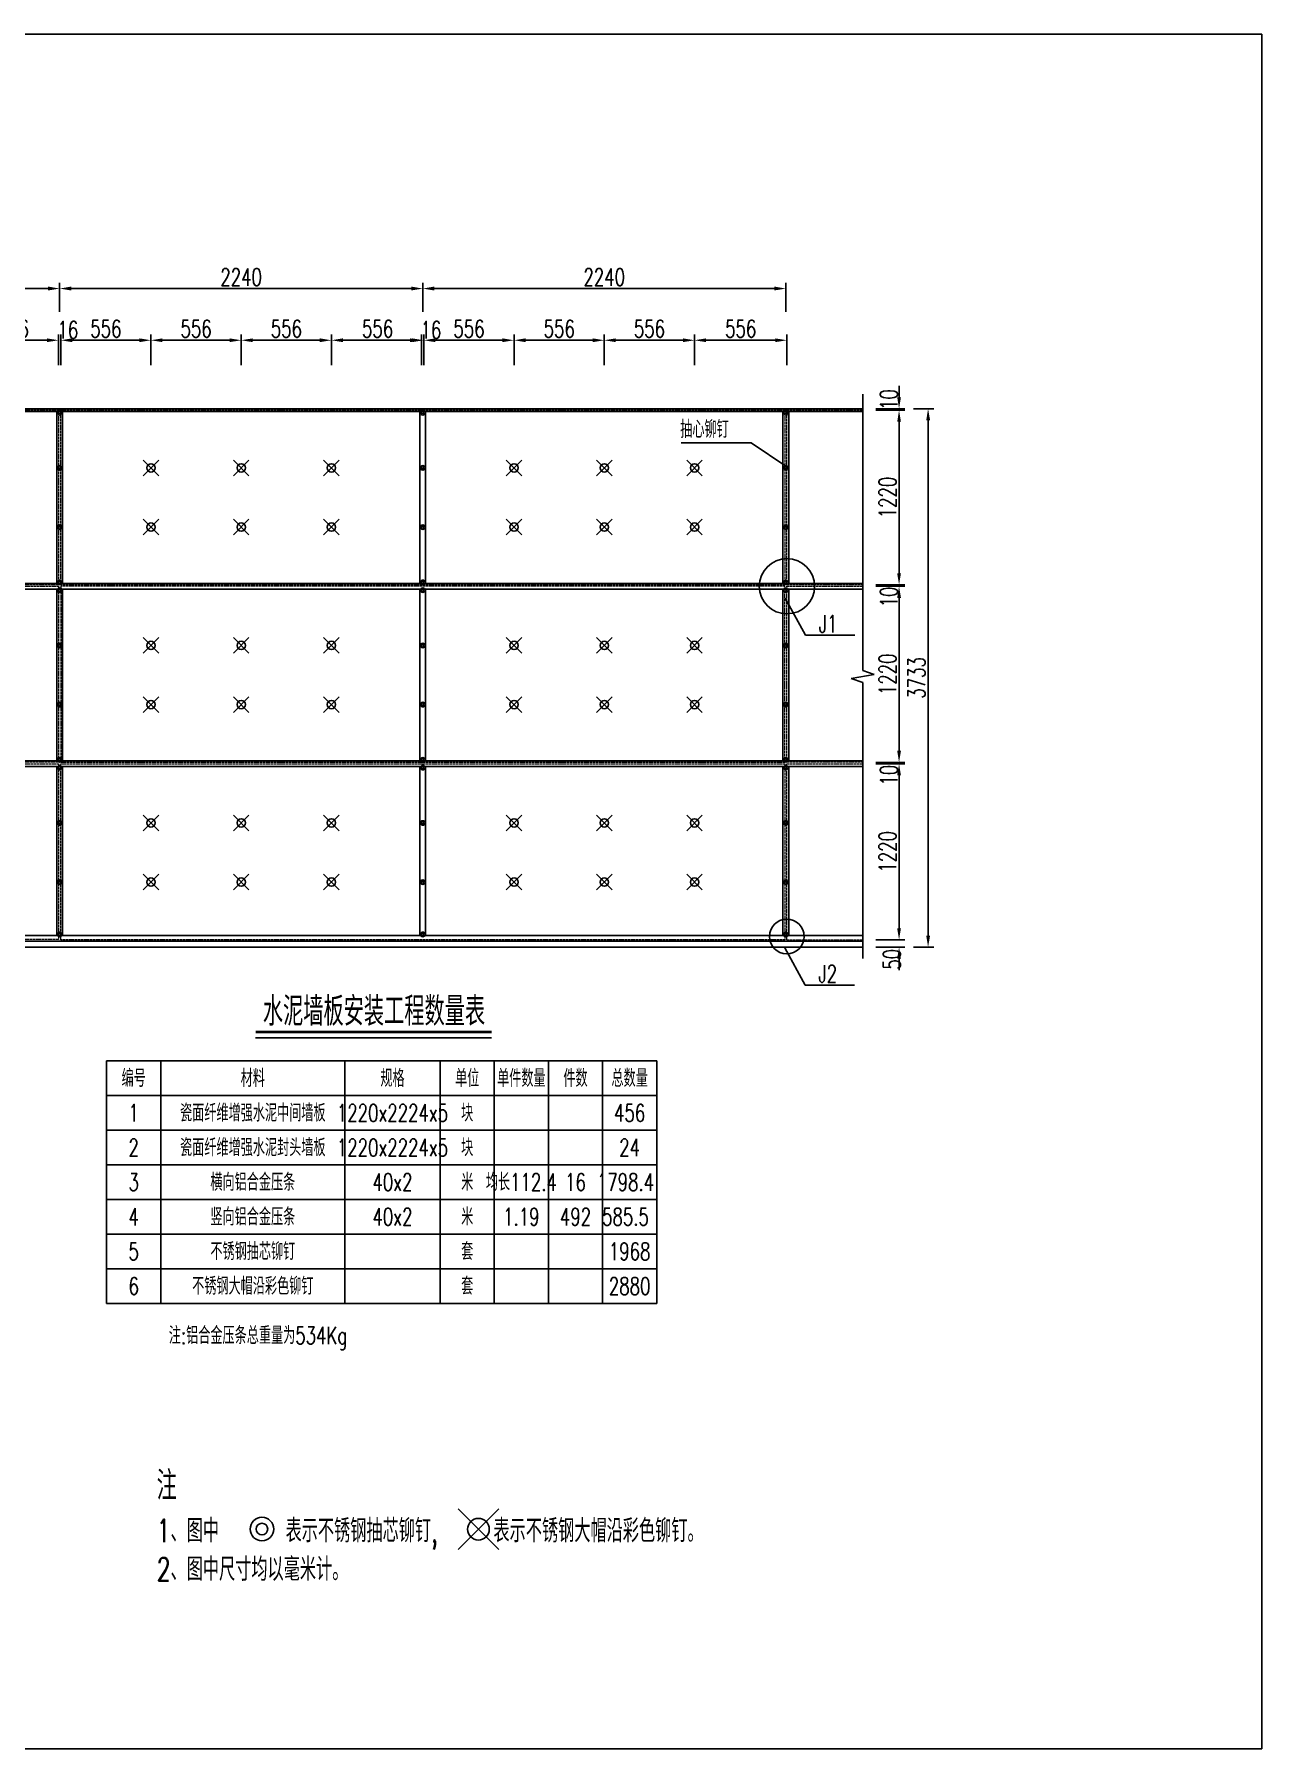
# Model space of a CAD drawing. Header units: millimetres. Extents: x -48690 to 48320, y -25312 to 3911.
# Drawn here: x -21123 to -12621, y -25312 to -13432 of the extents above; entities that cross this region are included whole.
import ezdxf
from ezdxf.enums import TextEntityAlignment as Align

# ---------------------------------------------------------------- set-up
doc = ezdxf.new("R2010")
doc.units = ezdxf.units.MM
doc.header["$LTSCALE"] = 0.25
doc.header["$MEASUREMENT"] = 0
doc.linetypes.add('ACAD_ISO02W100', pattern=[15, 12, -3])
doc.linetypes.add('CENTER', pattern=[50.8, 31.75, -6.35, 6.35, -6.35])
for name, color, linetype in [('图框', 7, 'Continuous'), ('文字', 7, 'Continuous'), ('标注', 7, 'Continuous')]:
    doc.layers.add(name, color=color, linetype=linetype)
doc.layers.add('辅助线', color=31, linetype='CENTER', lineweight=13)
doc.styles.get("Standard").update_dxf_attribs({"font": 'simplex1.shx', "width": 0.7, "bigfont": 'hztxt.shx'})
doc.dimstyles.new('40', dxfattribs={"dimscale": 40, "dimtxt": 3, "dimasz": 2, "dimexe": 1, "dimexo": 1, "dimgap": 0.5, "dimtad": 1, "dimdec": 1, "dimdsep": 46, "dimtxsty": 'Standard', "dimcen": 0.5, "dimadec": 0, "dimazin": 0, "dimtfac": 1, "dimtdec": 1, "dimtofl": 0, "dimtmove": 2, "dimatfit": 3, "dimfxl": 0, "dimtolj": 1, "dimtzin": 0, "dimarcsym": 0})

# ---------------------------------------------------------------- blocks, each defined once
blk = doc.blocks.new('*D68')
at = {"color": 0, "lineweight": -2}
for p, q in [((-23462, -15355), (-23462, -15154)), ((-23382, -15194), (-21027, -15194)), ((-20947, -15355), (-20947, -15154))]:
    blk.add_line(p, q, dxfattribs=at)
at = {"color": 0}
for points in [[(-23382, -15180), (-23382, -15207), (-23462, -15194)], [(-21027, -15180), (-21027, -15207), (-20947, -15194)]]:
    blk.add_solid(points, dxfattribs=at)
at = {"layer": 'Defpoints', "color": 0}
for p in [(-20947, -15194), (-23462, -15395), (-20947, -15395)]:
    blk.add_point(p, dxfattribs=at)
at = {"color": 0, "insert": (-22205, -15114), "char_height": 120, "attachment_point": 5}
blk.add_mtext('\\A1;2240', dxfattribs=at)
blk = doc.blocks.new('*D90')
at = {"color": 0, "lineweight": -2}
for p, q in [((-21580, -15725), (-21580, -15512)), ((-21500, -15552), (-21035, -15552)), ((-20955, -15725), (-20955, -15512))]:
    blk.add_line(p, q, dxfattribs=at)
at = {"color": 0}
for points in [[(-21500, -15539), (-21500, -15565), (-21580, -15552)], [(-21035, -15539), (-21035, -15565), (-20955, -15552)]]:
    blk.add_solid(points, dxfattribs=at)
at = {"layer": 'Defpoints', "color": 0}
for p in [(-20955, -15552), (-21580, -15765), (-20955, -15765)]:
    blk.add_point(p, dxfattribs=at)
at = {"color": 0, "insert": (-21267, -15472), "char_height": 120, "attachment_point": 5}
blk.add_mtext('\\A1;556', dxfattribs=at)
blk = doc.blocks.new('*D91')
at = {"color": 0, "lineweight": -2}
for p, q in [((-21035, -15552), (-21115, -15552)), ((-20955, -15725), (-20955, -15512)), ((-20940, -15725), (-20940, -15512)), ((-20860, -15552), (-20780, -15552))]:
    blk.add_line(p, q, dxfattribs=at)
at = {"color": 0}
for points in [[(-21035, -15539), (-21035, -15565), (-20955, -15552)], [(-20860, -15539), (-20860, -15565), (-20940, -15552)]]:
    blk.add_solid(points, dxfattribs=at)
at = {"layer": 'Defpoints', "color": 0}
for p in [(-20940, -15552), (-20955, -15765), (-20940, -15765)]:
    blk.add_point(p, dxfattribs=at)
at = {"color": 0, "insert": (-20890, -15480), "char_height": 120, "attachment_point": 5}
blk.add_mtext('\\A1;16', dxfattribs=at)
blk = doc.blocks.new('*D92')
at = {"color": 0, "lineweight": -2}
for p, q in [((-20940, -15725), (-20940, -15512)), ((-20860, -15552), (-20395, -15552)), ((-20315, -15725), (-20315, -15512))]:
    blk.add_line(p, q, dxfattribs=at)
at = {"color": 0}
for points in [[(-20860, -15539), (-20860, -15565), (-20940, -15552)], [(-20395, -15539), (-20395, -15565), (-20315, -15552)]]:
    blk.add_solid(points, dxfattribs=at)
at = {"layer": 'Defpoints', "color": 0}
for p in [(-20315, -15552), (-20940, -15765), (-20315, -15765)]:
    blk.add_point(p, dxfattribs=at)
at = {"color": 0, "insert": (-20627, -15472), "char_height": 120, "attachment_point": 5}
blk.add_mtext('\\A1;556', dxfattribs=at)
blk = doc.blocks.new('*D93')
at = {"color": 0, "lineweight": -2}
for p, q in [((-20315, -15725), (-20315, -15512)), ((-20235, -15552), (-19770, -15552)), ((-19690, -15725), (-19690, -15512))]:
    blk.add_line(p, q, dxfattribs=at)
at = {"color": 0}
for points in [[(-20235, -15539), (-20235, -15565), (-20315, -15552)], [(-19770, -15539), (-19770, -15565), (-19690, -15552)]]:
    blk.add_solid(points, dxfattribs=at)
at = {"layer": 'Defpoints', "color": 0}
for p in [(-19690, -15552), (-20315, -15765), (-19690, -15765)]:
    blk.add_point(p, dxfattribs=at)
at = {"color": 0, "insert": (-20002, -15472), "char_height": 120, "attachment_point": 5}
blk.add_mtext('\\A1;556', dxfattribs=at)
blk = doc.blocks.new('*D94')
at = {"color": 0, "lineweight": -2}
for p, q in [((-19690, -15725), (-19690, -15512)), ((-19610, -15552), (-19145, -15552)), ((-19065, -15725), (-19065, -15512))]:
    blk.add_line(p, q, dxfattribs=at)
at = {"color": 0}
for points in [[(-19610, -15539), (-19610, -15565), (-19690, -15552)], [(-19145, -15539), (-19145, -15565), (-19065, -15552)]]:
    blk.add_solid(points, dxfattribs=at)
at = {"layer": 'Defpoints', "color": 0}
for p in [(-19065, -15552), (-19690, -15765), (-19065, -15765)]:
    blk.add_point(p, dxfattribs=at)
at = {"color": 0, "insert": (-19377, -15472), "char_height": 120, "attachment_point": 5}
blk.add_mtext('\\A1;556', dxfattribs=at)
blk = doc.blocks.new('*D95')
at = {"color": 0, "lineweight": -2}
for p, q in [((-19065, -15725), (-19065, -15512)), ((-18985, -15552), (-18505, -15552)), ((-18425, -15725), (-18425, -15512))]:
    blk.add_line(p, q, dxfattribs=at)
at = {"color": 0}
for points in [[(-18985, -15539), (-18985, -15565), (-19065, -15552)], [(-18505, -15539), (-18505, -15565), (-18425, -15552)]]:
    blk.add_solid(points, dxfattribs=at)
at = {"layer": 'Defpoints', "color": 0}
for p in [(-18425, -15552), (-19065, -15765), (-18425, -15765)]:
    blk.add_point(p, dxfattribs=at)
at = {"color": 0, "insert": (-18745, -15472), "char_height": 120, "attachment_point": 5}
blk.add_mtext('\\A1;556', dxfattribs=at)
blk = doc.blocks.new('*D112')
at = {"color": 0, "lineweight": -2}
for p, q in [((-15133, -19627), (-15133, -19547)), ((-15294, -19707), (-15093, -19707)), ((-15294, -19757), (-15093, -19757)), ((-15133, -19837), (-15133, -19917))]:
    blk.add_line(p, q, dxfattribs=at)
at = {"color": 0}
for points in [[(-15146, -19627), (-15120, -19627), (-15133, -19707)], [(-15146, -19837), (-15120, -19837), (-15133, -19757)]]:
    blk.add_solid(points, dxfattribs=at)
at = {"layer": 'Defpoints', "color": 0}
for p in [(-15334, -19707), (-15133, -19707), (-15334, -19757)]:
    blk.add_point(p, dxfattribs=at)
at = {"color": 0, "insert": (-15182, -19842), "char_height": 120, "attachment_point": 5, "rotation": 90}
blk.add_mtext('\\A1;50', dxfattribs=at)
blk = doc.blocks.new('*D113')
at = {"color": 0, "lineweight": -2}
for p, q in [((-15294, -18487), (-15093, -18487)), ((-15133, -19627), (-15133, -18567)), ((-15294, -19707), (-15093, -19707))]:
    blk.add_line(p, q, dxfattribs=at)
at = {"color": 0}
for points in [[(-15146, -18567), (-15120, -18567), (-15133, -18487)], [(-15146, -19627), (-15120, -19627), (-15133, -19707)]]:
    blk.add_solid(points, dxfattribs=at)
at = {"layer": 'Defpoints', "color": 0}
for p in [(-15334, -18487), (-15133, -18487), (-15334, -19707)]:
    blk.add_point(p, dxfattribs=at)
at = {"color": 0, "insert": (-15213, -19097), "char_height": 120, "attachment_point": 5, "rotation": 90}
blk.add_mtext('\\A1;1220', dxfattribs=at)
blk = doc.blocks.new('*D114')
at = {"color": 0, "lineweight": -2}
for p, q in [((-15294, -17257), (-15093, -17257)), ((-15133, -18397), (-15133, -17337)), ((-15294, -18477), (-15093, -18477))]:
    blk.add_line(p, q, dxfattribs=at)
at = {"color": 0}
for points in [[(-15146, -17337), (-15120, -17337), (-15133, -17257)], [(-15146, -18397), (-15120, -18397), (-15133, -18477)]]:
    blk.add_solid(points, dxfattribs=at)
at = {"layer": 'Defpoints', "color": 0}
for p in [(-15334, -17257), (-15133, -17257), (-15334, -18477)]:
    blk.add_point(p, dxfattribs=at)
at = {"color": 0, "insert": (-15213, -17867), "char_height": 120, "attachment_point": 5, "rotation": 90}
blk.add_mtext('\\A1;1220', dxfattribs=at)
blk = doc.blocks.new('*D115')
at = {"color": 0, "lineweight": -2}
for p, q in [((-15133, -17167), (-15133, -17087)), ((-15294, -17247), (-15093, -17247)), ((-15294, -17257), (-15093, -17257)), ((-15133, -17337), (-15133, -17417))]:
    blk.add_line(p, q, dxfattribs=at)
at = {"color": 0}
for points in [[(-15146, -17167), (-15120, -17167), (-15133, -17247)], [(-15146, -17337), (-15120, -17337), (-15133, -17257)]]:
    blk.add_solid(points, dxfattribs=at)
at = {"layer": 'Defpoints', "color": 0}
for p in [(-15334, -17247), (-15334, -17257), (-15133, -17247)]:
    blk.add_point(p, dxfattribs=at)
at = {"color": 0, "insert": (-15203, -17331), "char_height": 120, "attachment_point": 5, "rotation": 90}
blk.add_mtext('\\A1;10', dxfattribs=at)
blk = doc.blocks.new('*D116')
at = {"color": 0, "lineweight": -2}
for p, q in [((-15294, -16037), (-15093, -16037)), ((-15133, -17167), (-15133, -16117)), ((-15294, -17247), (-15093, -17247))]:
    blk.add_line(p, q, dxfattribs=at)
at = {"color": 0}
for points in [[(-15146, -16117), (-15120, -16117), (-15133, -16037)], [(-15146, -17167), (-15120, -17167), (-15133, -17247)]]:
    blk.add_solid(points, dxfattribs=at)
at = {"layer": 'Defpoints', "color": 0}
for p in [(-15334, -16037), (-15133, -16037), (-15334, -17247)]:
    blk.add_point(p, dxfattribs=at)
at = {"color": 0, "insert": (-15213, -16642), "char_height": 120, "attachment_point": 5, "rotation": 90}
blk.add_mtext('\\A1;1220', dxfattribs=at)
blk = doc.blocks.new('*D117')
at = {"color": 0, "lineweight": -2}
for p, q in [((-15133, -18397), (-15133, -18317)), ((-15294, -18477), (-15093, -18477)), ((-15294, -18487), (-15093, -18487)), ((-15133, -18567), (-15133, -18647))]:
    blk.add_line(p, q, dxfattribs=at)
at = {"color": 0}
for points in [[(-15146, -18397), (-15120, -18397), (-15133, -18477)], [(-15146, -18567), (-15120, -18567), (-15133, -18487)]]:
    blk.add_solid(points, dxfattribs=at)
at = {"layer": 'Defpoints', "color": 0}
for p in [(-15334, -18477), (-15334, -18487), (-15133, -18477)]:
    blk.add_point(p, dxfattribs=at)
at = {"color": 0, "insert": (-15203, -18566), "char_height": 120, "attachment_point": 5, "rotation": 90}
blk.add_mtext('\\A1;10', dxfattribs=at)
blk = doc.blocks.new('*D118')
at = {"color": 0, "lineweight": -2}
for p, q in [((-15133, -15947), (-15133, -15867)), ((-15294, -16027), (-15093, -16027)), ((-15294, -16037), (-15093, -16037)), ((-15133, -16117), (-15133, -16197))]:
    blk.add_line(p, q, dxfattribs=at)
at = {"color": 0}
for points in [[(-15146, -15947), (-15120, -15947), (-15133, -16027)], [(-15146, -16117), (-15120, -16117), (-15133, -16037)]]:
    blk.add_solid(points, dxfattribs=at)
at = {"layer": 'Defpoints', "color": 0}
for p in [(-15334, -16027), (-15334, -16037), (-15133, -16027)]:
    blk.add_point(p, dxfattribs=at)
at = {"color": 0, "insert": (-15203, -15963), "char_height": 120, "attachment_point": 5, "rotation": 90}
blk.add_mtext('\\A1;10', dxfattribs=at)
blk = doc.blocks.new('*D120')
at = {"color": 0, "lineweight": -2}
for p, q in [((-15033, -16027), (-14892, -16027)), ((-14932, -16107), (-14932, -19677)), ((-15033, -19757), (-14892, -19757))]:
    blk.add_line(p, q, dxfattribs=at)
at = {"color": 0}
for points in [[(-14945, -16107), (-14918, -16107), (-14932, -16027)], [(-14945, -19677), (-14918, -19677), (-14932, -19757)]]:
    blk.add_solid(points, dxfattribs=at)
at = {"layer": 'Defpoints', "color": 0}
for p in [(-15073, -16027), (-15073, -19757), (-14932, -19757)]:
    blk.add_point(p, dxfattribs=at)
at = {"color": 0, "insert": (-15012, -17892), "char_height": 120, "attachment_point": 5, "rotation": 90}
blk.add_mtext('\\A1;3733', dxfattribs=at)
blk = doc.blocks.new('*D128')
at = {"color": 0, "lineweight": -2}
for p, q in [((-20947, -15355), (-20947, -15154)), ((-20867, -15194), (-18512, -15194)), ((-18432, -15355), (-18432, -15154))]:
    blk.add_line(p, q, dxfattribs=at)
at = {"color": 0}
for points in [[(-20867, -15180), (-20867, -15207), (-20947, -15194)], [(-18512, -15180), (-18512, -15207), (-18432, -15194)]]:
    blk.add_solid(points, dxfattribs=at)
at = {"layer": 'Defpoints', "color": 0}
for p in [(-18432, -15194), (-20947, -15395), (-18432, -15395)]:
    blk.add_point(p, dxfattribs=at)
at = {"color": 0, "insert": (-19690, -15114), "char_height": 120, "attachment_point": 5}
blk.add_mtext('\\A1;2240', dxfattribs=at)
blk = doc.blocks.new('*D129')
at = {"color": 0, "lineweight": -2}
for p, q in [((-18425, -15725), (-18425, -15512)), ((-18345, -15552), (-17880, -15552)), ((-17800, -15725), (-17800, -15512))]:
    blk.add_line(p, q, dxfattribs=at)
at = {"color": 0}
for points in [[(-18345, -15539), (-18345, -15565), (-18425, -15552)], [(-17880, -15539), (-17880, -15565), (-17800, -15552)]]:
    blk.add_solid(points, dxfattribs=at)
at = {"layer": 'Defpoints', "color": 0}
for p in [(-17800, -15552), (-18425, -15765), (-17800, -15765)]:
    blk.add_point(p, dxfattribs=at)
at = {"color": 0, "insert": (-18112, -15472), "char_height": 120, "attachment_point": 5}
blk.add_mtext('\\A1;556', dxfattribs=at)
blk = doc.blocks.new('*D130')
at = {"color": 0, "lineweight": -2}
for p, q in [((-17800, -15725), (-17800, -15512)), ((-17720, -15552), (-17255, -15552)), ((-17175, -15725), (-17175, -15512))]:
    blk.add_line(p, q, dxfattribs=at)
at = {"color": 0}
for points in [[(-17720, -15539), (-17720, -15565), (-17800, -15552)], [(-17255, -15539), (-17255, -15565), (-17175, -15552)]]:
    blk.add_solid(points, dxfattribs=at)
at = {"layer": 'Defpoints', "color": 0}
for p in [(-17175, -15552), (-17800, -15765), (-17175, -15765)]:
    blk.add_point(p, dxfattribs=at)
at = {"color": 0, "insert": (-17487, -15472), "char_height": 120, "attachment_point": 5}
blk.add_mtext('\\A1;556', dxfattribs=at)
blk = doc.blocks.new('*D131')
at = {"color": 0, "lineweight": -2}
for p, q in [((-17175, -15725), (-17175, -15512)), ((-17095, -15552), (-16630, -15552)), ((-16550, -15725), (-16550, -15512))]:
    blk.add_line(p, q, dxfattribs=at)
at = {"color": 0}
for points in [[(-17095, -15539), (-17095, -15565), (-17175, -15552)], [(-16630, -15539), (-16630, -15565), (-16550, -15552)]]:
    blk.add_solid(points, dxfattribs=at)
at = {"layer": 'Defpoints', "color": 0}
for p in [(-16550, -15552), (-17175, -15765), (-16550, -15765)]:
    blk.add_point(p, dxfattribs=at)
at = {"color": 0, "insert": (-16862, -15472), "char_height": 120, "attachment_point": 5}
blk.add_mtext('\\A1;556', dxfattribs=at)
blk = doc.blocks.new('*D132')
at = {"color": 0, "lineweight": -2}
for p, q in [((-18520, -15552), (-18600, -15552)), ((-18440, -15725), (-18440, -15512)), ((-18425, -15725), (-18425, -15512)), ((-18345, -15552), (-18265, -15552))]:
    blk.add_line(p, q, dxfattribs=at)
at = {"color": 0}
for points in [[(-18520, -15539), (-18520, -15565), (-18440, -15552)], [(-18345, -15539), (-18345, -15565), (-18425, -15552)]]:
    blk.add_solid(points, dxfattribs=at)
at = {"layer": 'Defpoints', "color": 0}
for p in [(-18425, -15552), (-18440, -15765), (-18425, -15765)]:
    blk.add_point(p, dxfattribs=at)
at = {"color": 0, "insert": (-18375, -15480), "char_height": 120, "attachment_point": 5}
blk.add_mtext('\\A1;16', dxfattribs=at)
blk = doc.blocks.new('*D133')
at = {"color": 0, "lineweight": -2}
for p, q in [((-16550, -15725), (-16550, -15512)), ((-16470, -15552), (-15990, -15552)), ((-15910, -15725), (-15910, -15512))]:
    blk.add_line(p, q, dxfattribs=at)
at = {"color": 0}
for points in [[(-16470, -15539), (-16470, -15565), (-16550, -15552)], [(-15990, -15539), (-15990, -15565), (-15910, -15552)]]:
    blk.add_solid(points, dxfattribs=at)
at = {"layer": 'Defpoints', "color": 0}
for p in [(-15910, -15552), (-16550, -15765), (-15910, -15765)]:
    blk.add_point(p, dxfattribs=at)
at = {"color": 0, "insert": (-16230, -15472), "char_height": 120, "attachment_point": 5}
blk.add_mtext('\\A1;556', dxfattribs=at)
blk = doc.blocks.new('*D134')
at = {"color": 0, "lineweight": -2}
for p, q in [((-18432, -15355), (-18432, -15154)), ((-18352, -15194), (-15997, -15194)), ((-15917, -15355), (-15917, -15154))]:
    blk.add_line(p, q, dxfattribs=at)
at = {"color": 0}
for points in [[(-18352, -15180), (-18352, -15207), (-18432, -15194)], [(-15997, -15180), (-15997, -15207), (-15917, -15194)]]:
    blk.add_solid(points, dxfattribs=at)
at = {"layer": 'Defpoints', "color": 0}
for p in [(-15917, -15194), (-18432, -15395), (-15917, -15395)]:
    blk.add_point(p, dxfattribs=at)
at = {"color": 0, "insert": (-17175, -15114), "char_height": 120, "attachment_point": 5}
blk.add_mtext('\\A1;2240', dxfattribs=at)

msp = doc.modelspace()

# ---------------------------------------------------------------- linework, layer by layer
at = {"color": 6}
for p, q in [((-28992.16, -16026.66), (-15384.52, -16026.66)), ((-28992.16, -16046.66), (-15384.52, -16046.66)), ((-20967.16, -16046.66), (-20967.16, -17236.66)), ((-20927.16, -16046.66), (-20927.16, -17236.66)), ((-18452.16, -16046.66), (-18452.16, -17236.66)), ((-18412.16, -16046.66), (-18412.16, -17236.66)), ((-15937.16, -16046.66), (-15937.16, -17236.66)), ((-15897.16, -16046.66), (-15897.16, -17236.66)), ((-20967.16, -17276.66), (-20967.16, -18466.66)), ((-20927.16, -17276.66), (-20927.16, -18466.66)), ((-20927.16, -17276.66), (-20927.16, -18466.66)), ((-18452.16, -17276.66), (-18452.16, -18466.66)), ((-18412.16, -17276.66), (-18412.16, -18466.66)), ((-18412.16, -17276.66), (-18412.16, -18466.66)), ((-15937.16, -17276.66), (-15937.16, -18466.66)), ((-15897.16, -17276.66), (-15897.16, -18466.66)), ((-15897.16, -17276.66), (-15897.16, -18466.66)), ((-20967.16, -18506.66), (-20967.16, -19676.66)), ((-20927.16, -18506.66), (-20927.16, -19676.66)), ((-18452.16, -18506.66), (-18452.16, -19676.66)), ((-18412.16, -18506.66), (-18412.16, -19676.66)), ((-15937.16, -18506.66), (-15937.16, -19676.66)), ((-15897.16, -18506.66), (-15897.16, -19676.66))]:
    msp.add_line(p, q, dxfattribs=at)
for p, q in [((-15384.52, -15926.66), (-15384.52, -17839.66)), ((-20260.75, -16490.57), (-20368.58, -16382.74)), ((-20368.58, -16490.57), (-20260.75, -16382.74)), ((-19635.75, -16490.57), (-19743.58, -16382.74)), ((-19743.58, -16490.57), (-19635.75, -16382.74)), ((-19010.75, -16490.57), (-19118.58, -16382.74)), ((-19118.58, -16490.57), (-19010.75, -16382.74)), ((-17745.75, -16490.57), (-17853.58, -16382.74)), ((-17853.58, -16490.57), (-17745.75, -16382.74)), ((-17120.75, -16490.57), (-17228.58, -16382.74)), ((-17228.58, -16490.57), (-17120.75, -16382.74)), ((-16495.75, -16490.57), (-16603.58, -16382.74)), ((-16603.58, -16490.57), (-16495.75, -16382.74)), ((-20368.58, -16900.57), (-20260.75, -16792.74)), ((-20260.75, -16900.57), (-20368.58, -16792.74)), ((-19743.58, -16900.57), (-19635.75, -16792.74)), ((-19635.75, -16900.57), (-19743.58, -16792.74)), ((-19118.58, -16900.57), (-19010.75, -16792.74)), ((-19010.75, -16900.57), (-19118.58, -16792.74)), ((-17853.58, -16900.57), (-17745.75, -16792.74)), ((-17745.75, -16900.57), (-17853.58, -16792.74)), ((-17228.58, -16900.57), (-17120.75, -16792.74)), ((-17120.75, -16900.57), (-17228.58, -16792.74)), ((-16603.58, -16900.57), (-16495.75, -16792.74)), ((-16495.75, -16900.57), (-16603.58, -16792.74)), ((-15384.52, -17484.64), (-15384.52, -17839.66)), ((-20260.75, -17720.57), (-20368.58, -17612.74)), ((-20368.58, -17720.57), (-20260.75, -17612.74)), ((-19635.75, -17720.57), (-19743.58, -17612.74)), ((-19743.58, -17720.57), (-19635.75, -17612.74)), ((-19010.75, -17720.57), (-19118.58, -17612.74)), ((-19118.58, -17720.57), (-19010.75, -17612.74)), ((-17745.75, -17720.57), (-17853.58, -17612.74)), ((-17853.58, -17720.57), (-17745.75, -17612.74)), ((-17120.75, -17720.57), (-17228.58, -17612.74)), ((-17228.58, -17720.57), (-17120.75, -17612.74)), ((-16495.75, -17720.57), (-16603.58, -17612.74)), ((-16603.58, -17720.57), (-16495.75, -17612.74)), ((-15464.52, -17895.66), (-15304.52, -17867.66)), ((-15384.52, -17923.66), (-15464.52, -17895.66)), ((-15304.52, -17867.66), (-15384.52, -17839.66)), ((-15384.52, -17923.66), (-15384.52, -19836.66)), ((-15384.52, -17923.66), (-15384.52, -18198.67)), ((-20260.75, -18130.57), (-20368.58, -18022.74)), ((-20368.58, -18130.57), (-20260.75, -18022.74)), ((-19743.58, -18130.57), (-19635.75, -18022.74)), ((-19635.75, -18130.57), (-19743.58, -18022.74)), ((-19010.75, -18130.57), (-19118.58, -18022.74)), ((-19118.58, -18130.57), (-19010.75, -18022.74)), ((-17745.75, -18130.57), (-17853.58, -18022.74)), ((-17853.58, -18130.57), (-17745.75, -18022.74)), ((-17228.58, -18130.57), (-17120.75, -18022.74)), ((-17120.75, -18130.57), (-17228.58, -18022.74)), ((-16495.75, -18130.57), (-16603.58, -18022.74)), ((-16603.58, -18130.57), (-16495.75, -18022.74)), ((-20260.75, -18950.57), (-20368.58, -18842.74)), ((-20368.58, -18950.57), (-20260.75, -18842.74)), ((-19635.75, -18950.57), (-19743.58, -18842.74)), ((-19743.58, -18950.57), (-19635.75, -18842.74)), ((-19010.75, -18950.57), (-19118.58, -18842.74)), ((-19118.58, -18950.57), (-19010.75, -18842.74)), ((-17745.75, -18950.57), (-17853.58, -18842.74)), ((-17853.58, -18950.57), (-17745.75, -18842.74)), ((-17120.75, -18950.57), (-17228.58, -18842.74)), ((-17228.58, -18950.57), (-17120.75, -18842.74)), ((-16495.75, -18950.57), (-16603.58, -18842.74)), ((-16603.58, -18950.57), (-16495.75, -18842.74)), ((-20260.75, -19360.57), (-20368.58, -19252.74)), ((-20368.58, -19360.57), (-20260.75, -19252.74)), ((-19635.75, -19360.57), (-19743.58, -19252.74)), ((-19743.58, -19360.57), (-19635.75, -19252.74)), ((-19010.75, -19360.57), (-19118.58, -19252.74)), ((-19118.58, -19360.57), (-19010.75, -19252.74)), ((-17745.75, -19360.57), (-17853.58, -19252.74)), ((-17853.58, -19360.57), (-17745.75, -19252.74)), ((-17120.75, -19360.57), (-17228.58, -19252.74)), ((-17228.58, -19360.57), (-17120.75, -19252.74)), ((-16495.75, -19360.57), (-16603.58, -19252.74)), ((-16603.58, -19360.57), (-16495.75, -19252.74)), ((-20246.71, -20545.92), (-20246.71, -22225.92)), ((-18971.71, -20545.92), (-18971.71, -22225.92)), ((-18311.71, -20545.92), (-18311.71, -22225.92)), ((-17936.71, -20545.92), (-17936.71, -22225.92)), ((-17561.71, -20545.92), (-17561.71, -22225.92)), ((-17186.71, -20545.92), (-17186.71, -22225.92)), ((-20621.71, -20785.92), (-16811.71, -20785.92)), ((-20621.71, -21025.92), (-16811.71, -21025.92)), ((-20621.71, -21265.92), (-16811.71, -21265.92)), ((-20621.71, -21505.92), (-16811.71, -21505.92)), ((-20621.71, -21745.92), (-16811.71, -21745.92)), ((-20621.71, -21985.92), (-16811.71, -21985.92))]:
    msp.add_line(p, q)
at = {"color": 0}
for p, q in [((-16156.33, -16263.88), (-16641.37, -16263.88)), ((-15909.66, -16429.88), (-16156.33, -16263.88)), ((-15384.52, -19756.66), (-28992.16, -19756.66))]:
    msp.add_line(p, q, dxfattribs=at)
at = {"color": 9}
for p, q in [((-28992.16, -17236.66), (-15384.52, -17236.66)), ((-28992.16, -17276.66), (-15384.52, -17276.66)), ((-28992.16, -18466.66), (-15384.52, -18466.66)), ((-28992.16, -18506.66), (-15384.52, -18506.66)), ((-28992.16, -19676.66), (-15384.52, -19676.66)), ((-28992.16, -19716.66), (-15384.52, -19716.66))]:
    msp.add_line(p, q, dxfattribs=at)
at = {"color": 7}
for p, q in [((-15922.42, -17338.18), (-15781.56, -17596.68)), ((-15781.56, -17596.68), (-15440.37, -17596.68)), ((-15924.52, -19762.68), (-15783.66, -20021.19)), ((-15783.66, -20021.19), (-15442.47, -20021.19))]:
    msp.add_line(p, q, dxfattribs=at)
at = {"color": 7, "ltscale": 100}
msp.add_line((-17906.04, -23931.51), (-18186.85, -23650.7), dxfattribs=at)
at = {"color": 1}
msp.add_lwpolyline([(-20621.71, -20545.92), (-16811.71, -20545.92), (-16811.71, -22225.92), (-20621.71, -22225.92)], close=True, dxfattribs=at)
for centre, radius in [((-20947.16, -16054.34), 15.64), ((-20947.16, -16054.34), 7.68), ((-18432.16, -16054.34), 15.64), ((-18432.16, -16054.34), 7.68), ((-15917.16, -16054.34), 15.64), ((-15917.16, -16054.34), 7.68), ((-20947.16, -16436.66), 15.64), ((-20947.16, -16436.66), 7.68), ((-20314.66, -16436.66), 28.8), ((-19689.66, -16436.66), 28.8), ((-19064.66, -16436.66), 28.8), ((-18432.16, -16436.66), 15.64), ((-18432.16, -16436.66), 7.68), ((-17799.66, -16436.66), 28.8), ((-17174.66, -16436.66), 28.8), ((-16549.66, -16436.66), 28.8), ((-15917.16, -16436.66), 15.64), ((-15917.16, -16436.66), 7.68), ((-20947.16, -16846.66), 15.64), ((-20947.16, -16846.66), 7.68), ((-20314.66, -16846.66), 28.8), ((-19689.66, -16846.66), 28.8), ((-19064.66, -16846.66), 28.8), ((-18432.16, -16846.66), 15.64), ((-18432.16, -16846.66), 7.68), ((-17799.66, -16846.66), 28.8), ((-17174.66, -16846.66), 28.8), ((-16549.66, -16846.66), 28.8), ((-15917.16, -16846.66), 15.64), ((-15917.16, -16846.66), 7.68), ((-20947.16, -17229.19), 15.64), ((-20947.16, -17229.19), 7.68), ((-18432.16, -17229.19), 15.64), ((-18432.16, -17229.19), 7.68), ((-15917.16, -17229.19), 15.64), ((-15917.16, -17229.19), 7.68), ((-20947.16, -17284.23), 15.64), ((-20947.16, -17284.23), 7.68), ((-18432.16, -17284.23), 15.64), ((-18432.16, -17284.23), 7.68), ((-15917.16, -17284.23), 15.64), ((-15917.16, -17284.23), 7.68), ((-20947.16, -17666.66), 15.64), ((-20947.16, -17666.66), 7.68), ((-20314.66, -17666.66), 28.8), ((-19689.66, -17666.66), 28.8), ((-19064.66, -17666.66), 28.8), ((-18432.16, -17666.66), 15.64), ((-18432.16, -17666.66), 7.68), ((-17799.66, -17666.66), 28.8), ((-17174.66, -17666.66), 28.8), ((-16549.66, -17666.66), 28.8), ((-15917.16, -17666.66), 15.64), ((-15917.16, -17666.66), 7.68), ((-20314.66, -18076.66), 28.8), ((-19689.66, -18076.66), 28.8), ((-19064.66, -18076.66), 28.8), ((-17799.66, -18076.66), 28.8), ((-17174.66, -18076.66), 28.8), ((-16549.66, -18076.66), 28.8), ((-20947.16, -18076.66), 15.64), ((-20947.16, -18076.66), 7.68), ((-18432.16, -18076.66), 15.64), ((-18432.16, -18076.66), 7.68), ((-15917.16, -18076.66), 15.64), ((-15917.16, -18076.66), 7.68), ((-20947.16, -18458.98), 15.64), ((-20947.16, -18514.02), 15.64), ((-20947.16, -18458.98), 7.68), ((-20947.16, -18514.02), 7.68), ((-18432.16, -18458.98), 15.64), ((-18432.16, -18514.02), 15.64), ((-18432.16, -18458.98), 7.68), ((-18432.16, -18514.02), 7.68), ((-15917.16, -18458.98), 15.64), ((-15917.16, -18514.02), 15.64), ((-15917.16, -18458.98), 7.68), ((-15917.16, -18514.02), 7.68), ((-20947.16, -18896.66), 15.64), ((-20947.16, -18896.66), 7.68), ((-20314.66, -18896.66), 28.8), ((-19689.66, -18896.66), 28.8), ((-19064.66, -18896.66), 28.8), ((-18432.16, -18896.66), 15.64), ((-18432.16, -18896.66), 7.68), ((-17799.66, -18896.66), 28.8), ((-17174.66, -18896.66), 28.8), ((-16549.66, -18896.66), 28.8), ((-15917.16, -18896.66), 15.64), ((-15917.16, -18896.66), 7.68), ((-20947.16, -19306.66), 15.64), ((-20947.16, -19306.66), 7.68), ((-20314.66, -19306.66), 28.8), ((-19689.66, -19306.66), 28.8), ((-19064.66, -19306.66), 28.8), ((-18432.16, -19306.66), 15.64), ((-18432.16, -19306.66), 7.68), ((-17799.66, -19306.66), 28.8), ((-17174.66, -19306.66), 28.8), ((-16549.66, -19306.66), 28.8), ((-15917.16, -19306.66), 15.64), ((-15917.16, -19306.66), 7.68), ((-20947.16, -19669.19), 15.64), ((-20947.16, -19669.19), 7.68), ((-18432.16, -19669.19), 15.64), ((-18432.16, -19669.19), 7.68), ((-15917.16, -19669.19), 15.64), ((-15917.16, -19669.19), 7.68)]:
    msp.add_circle(centre, radius)
at = {"color": 6}
for centre, radius in [((-15909.66, -17256.66), 191.44), ((-15910.91, -19683.22), 120.22)]:
    msp.add_circle(centre, radius, dxfattribs=at)
at = {"layer": 'Defpoints', "color": 7}
msp.add_lwpolyline([(-32280.83, -13431.84), (-12621.31, -13431.84), (-12621.31, -25311.84), (-32280.83, -25311.84), (-32280.83, -13431.84)], dxfattribs=at)
at = {"layer": '文字'}
msp.add_line((-17955.9, -20385.41), (-19590.46, -20385.41), dxfattribs=at)
at = {"layer": '文字', "const_width": 20}
msp.add_lwpolyline([(-17955.9, -20345.41), (-19590.46, -20345.41)], dxfattribs=at)
at = {"layer": '标注', "color": 6}
msp.add_line((-18186.85, -23931.51), (-17906.04, -23650.7), dxfattribs=at)
for centre, radius in [((-19545.7, -23789.9), 81.45), ((-19545.7, -23789.9), 40), ((-18046.44, -23791.11), 75)]:
    msp.add_circle(centre, radius, dxfattribs=at)
at = {"layer": '辅助线', "color": 5, "linetype": 'ACAD_ISO02W100', "ltscale": 5.4}
msp.add_line((-15909.66, -19707.47), (-15384.52, -19707.47), dxfattribs=at)
for points in [[(-23454.66, -16036.66), (-20954.66, -16036.66), (-20954.66, -17246.66), (-23454.66, -17246.66)], [(-20939.66, -16036.66), (-15924.66, -16036.66), (-15924.66, -17246.66), (-20939.66, -17246.66)], [(-23454.66, -17256.66), (-20954.66, -17256.66), (-20954.66, -18476.66), (-23454.66, -18476.66)], [(-20939.66, -18476.66), (-15924.66, -18476.66), (-15924.66, -17256.66), (-20939.66, -17256.66)], [(-23454.66, -18486.66), (-20955.01, -18486.66), (-20955.01, -19705.05), (-23454.66, -19705.05)], [(-20939.66, -18486.66), (-15924.7, -18486.66), (-15924.7, -19707.47), (-20939.66, -19707.47)]]:
    msp.add_lwpolyline(points, close=True, dxfattribs=at)
for points in [[(-15384.52, -17246.66), (-15909.66, -17246.66), (-15909.66, -16036.66), (-15386.86, -16036.66)], [(-15384.52, -18476.66), (-15909.66, -18476.66), (-15909.66, -17256.66), (-15384.52, -17256.66)], [(-15909.66, -19707.47), (-15909.66, -18486.66), (-15384.52, -18486.66)]]:
    msp.add_lwpolyline(points, dxfattribs=at)

# ---------------------------------------------------------------- texts
at = {"width": 0.7}
msp.add_text('水泥墙板安装工程数量表', height=200, dxfattribs=at).set_placement((-19539.86, -20302.05))
at = {"color": 7, "width": 0.7}
for s, p in [('编号', (-20434.21, -20665.92)), ('材料', (-19609.21, -20665.92)), ('规格', (-18641.71, -20665.92)), ('单位', (-18124.21, -20665.92)), ('单件数量', (-17749.21, -20665.92)), ('件数', (-17374.21, -20665.92)), ('总数量', (-16999.21, -20665.92)), ('1', (-20434.21, -20905.92)), ('瓷面纤维增强水泥中间墙板', (-19609.21, -20905.92)), ('1220x2224x5', (-18641.71, -20905.92)), ('块', (-18124.21, -20905.92)), ('456', (-16999.21, -20905.92)), ('2', (-20434.21, -21145.92)), ('瓷面纤维增强水泥封头墙板', (-19609.21, -21145.92)), ('1220x2224x5', (-18641.71, -21145.92)), ('块', (-18124.21, -21145.92)), ('24', (-16999.21, -21145.92)), ('3', (-20434.21, -21385.92)), ('横向铝合金压条', (-19609.21, -21385.92)), ('40x2', (-18641.71, -21385.92)), ('米', (-18124.21, -21385.92)), ('均长112.4', (-17749.21, -21385.92)), ('16', (-17374.21, -21385.92)), ('1798.4 ', (-16999.21, -21385.92)), ('4', (-20434.21, -21625.92)), ('竖向铝合金压条', (-19609.21, -21625.92)), ('40x2', (-18641.71, -21625.92)), ('米', (-18124.21, -21625.92)), ('1.19', (-17749.21, -21625.92)), ('492', (-17374.21, -21625.92)), ('585.5 ', (-16999.21, -21625.92)), ('5', (-20434.21, -21865.92)), ('不锈钢抽芯铆钉', (-19609.21, -21865.92)), ('套', (-18124.21, -21865.92)), ('1968', (-16999.21, -21865.92)), ('6', (-20434.21, -22105.92)), ('不锈钢大帽沿彩色铆钉', (-19609.21, -22105.92)), ('套', (-18124.21, -22105.92)), ('2880', (-16999.21, -22105.92))]:
    msp.add_text(s, height=120, dxfattribs=at).set_placement(p, align=Align.MIDDLE_CENTER)
at = {"color": 7, "ltscale": 100, "insert": (-20275.16, -23388.07), "char_height": 120, "width": 4291.0102, "attachment_point": 1}
msp.add_mtext('{\\H1.667x;注\\P\\H0.7998x;1、图中      表示不锈钢抽芯铆钉,     表示不锈钢大帽沿彩色铆钉。\\P2、图中尺寸均以毫米计。}', dxfattribs=at)
at = {"layer": '图框', "color": 7, "width": 0.7}
for s, p in [('抽心铆钉', (-16648.93, -16228.82)), ('J1', (-15689.81, -17577.15)), ('J2', (-15691.91, -20001.65)), ('注:铝合金压条总重量为534Kg', (-20190.92, -22508.24))]:
    msp.add_text(s, height=120, dxfattribs=at).set_placement(p)

# ---------------------------------------------------------------- dimensions: what is measured, and where the dimension line sits
for base, p1, p2, text, picture, middle in [((-20947.16, -15193.61), (-23462.16, -15395.07), (-20947.16, -15395.07), '2240', '*D68', (-22204.66, -15113.61)), ((-18432.16, -15193.61), (-20947.16, -15395.07), (-18432.16, -15395.07), '2240', '*D128', (-19689.66, -15113.61)), ((-15917.16, -15193.61), (-18432.16, -15395.07), (-15917.16, -15395.07), '2240', '*D134', (-17174.66, -15113.61)), ((-20954.66, -15551.92), (-21579.66, -15764.59), (-20954.66, -15764.59), '556', '*D90', (-21267.16, -15471.92)), ((-20314.66, -15551.92), (-20939.66, -15764.59), (-20314.66, -15764.59), '556', '*D92', (-20627.16, -15471.92)), ((-19689.66, -15551.92), (-20314.66, -15764.59), (-19689.66, -15764.59), '556', '*D93', (-20002.16, -15471.92)), ((-19064.66, -15551.92), (-19689.66, -15764.59), (-19064.66, -15764.59), '556', '*D94', (-19377.16, -15471.92)), ((-18424.66, -15551.92), (-19064.66, -15764.59), (-18424.66, -15764.59), '556', '*D95', (-18744.66, -15471.92)), ((-17799.66, -15551.92), (-18424.66, -15764.59), (-17799.66, -15764.59), '556', '*D129', (-18112.16, -15471.92)), ((-17174.66, -15551.92), (-17799.66, -15764.59), (-17174.66, -15764.59), '556', '*D130', (-17487.16, -15471.92)), ((-16549.66, -15551.92), (-17174.66, -15764.59), (-16549.66, -15764.59), '556', '*D131', (-16862.16, -15471.92)), ((-15909.66, -15551.92), (-16549.66, -15764.59), (-15909.66, -15764.59), '556', '*D133', (-16229.66, -15471.92))]:
    dim = msp.add_linear_dim(base=base, p1=p1, p2=p2, text=text, dimstyle='40', override={"dimtxsty": 'Standard'})
    dim.commit()
    dim.dimension.update_dxf_attribs({"geometry": picture, "text_midpoint": middle})
for base, p1, p2, picture, middle in [((-20939.66, -15551.92), (-20954.66, -15764.59), (-20939.66, -15764.59), '*D91', (-20890.28, -15480.32)), ((-18424.66, -15551.92), (-18439.66, -15764.59), (-18424.66, -15764.59), '*D132', (-18375.28, -15480.32))]:
    dim = msp.add_linear_dim(base=base, p1=p1, p2=p2, text='16', dimstyle='40', override={"dimtxsty": 'Standard'})
    dim.commit()
    dim.dimension.update_dxf_attribs({"geometry": picture, "text_midpoint": middle, "dimtype": 160})
dim = msp.add_linear_dim(base=(-15133.06, -16026.66), p1=(-15334.05, -16036.66), p2=(-15334.05, -16026.66), angle=90, dimstyle='40', override={"dimtxsty": 'Standard'})
dim.commit()
dim.dimension.update_dxf_attribs({"geometry": '*D118', "text_midpoint": (-15203.06, -15963.4), "dimtype": 160})
for base, p1, p2, text, picture, middle in [((-15133.06, -16036.66), (-15334.05, -17246.66), (-15334.05, -16036.66), '1220', '*D116', (-15213.06, -16641.66)), ((-14931.51, -19756.66), (-15073.06, -16026.66), (-15073.06, -19756.66), '3733', '*D120', (-15011.51, -17891.66)), ((-15133.06, -17256.66), (-15334.05, -18476.66), (-15334.05, -17256.66), '1220', '*D114', (-15213.06, -17866.66)), ((-15133.06, -18486.66), (-15334.05, -19707.47), (-15334.05, -18486.66), '1220', '*D113', (-15213.06, -19097.07))]:
    dim = msp.add_linear_dim(base=base, p1=p1, p2=p2, angle=90, text=text, dimstyle='40', override={"dimtxsty": 'Standard'})
    dim.commit()
    dim.dimension.update_dxf_attribs({"geometry": picture, "text_midpoint": middle})
for base, p1, p2, text, picture, middle in [((-15133.06, -17246.66), (-15334.05, -17256.66), (-15334.05, -17246.66), '10', '*D115', (-15203.06, -17330.93)), ((-15133.06, -18476.66), (-15334.05, -18486.66), (-15334.05, -18476.66), '10', '*D117', (-15203.06, -18565.79)), ((-15133.06, -19707.47), (-15334.05, -19756.66), (-15334.05, -19707.47), '50', '*D112', (-15181.6, -19842.42))]:
    dim = msp.add_linear_dim(base=base, p1=p1, p2=p2, angle=90, text=text, dimstyle='40', override={"dimtxsty": 'Standard'})
    dim.commit()
    dim.dimension.update_dxf_attribs({"geometry": picture, "text_midpoint": middle, "dimtype": 160})

doc.saveas('drawing.dxf')
